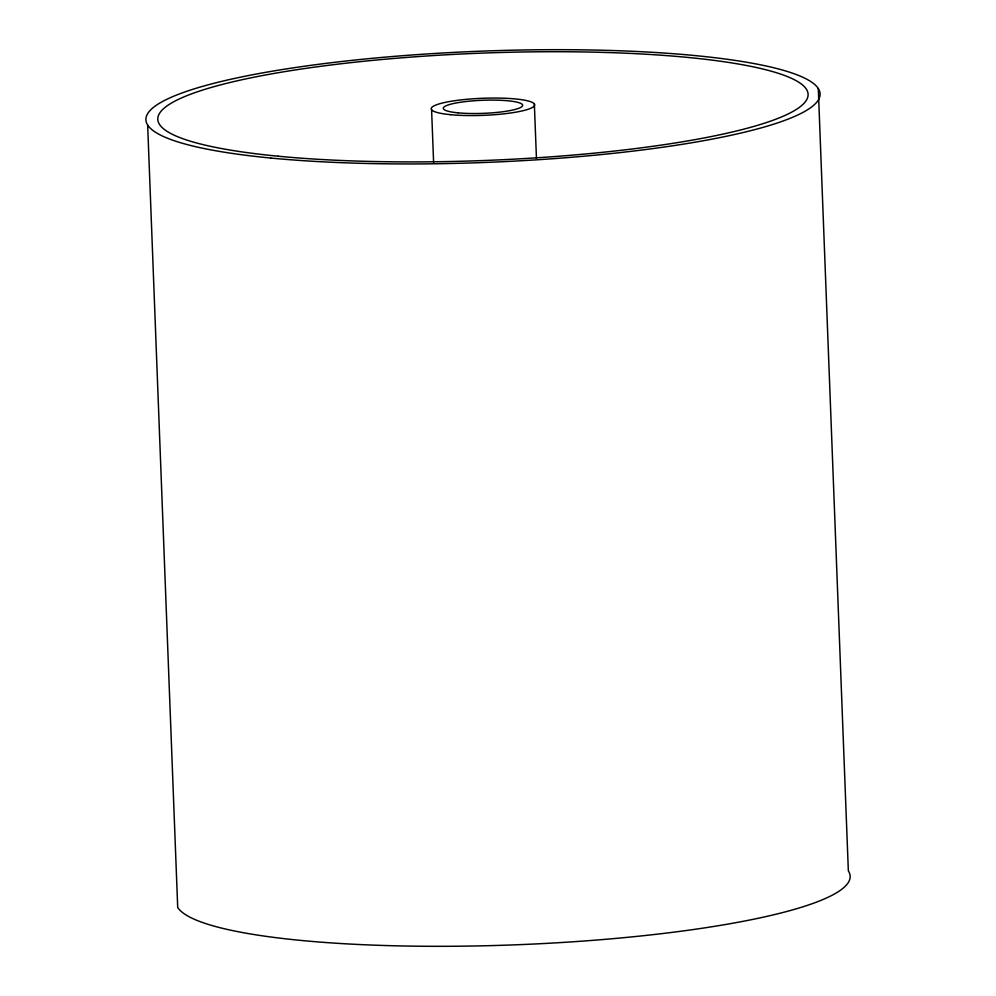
<?xml version="1.0" encoding="UTF-8"?>
<svg xmlns="http://www.w3.org/2000/svg" width="996" height="996" viewBox="0 0 996 996"><rect width="100%" height="100%" fill="white"/><g stroke="black" fill="none" stroke-linecap="round" stroke-linejoin="round"><path stroke-width="1.49" d="M818.289 88.495L848.343 870.865A337.383 55.689 -2.2 0 1 548.049 943.299A337.383 55.689 -2.2 0 1 177.711 907.505L147.657 125.135M534.354 104.007L536.446 158.339M431.592 109.622L433.609 162.398M457.986 112.834A39.691 6.549 -2.2 0 0 522.141 106.373A39.691 6.549 -2.2 0 0 468.78 101.219A39.691 6.549 -2.2 0 0 457.986 112.834M270.638 158.028A337.383 55.689 -2.2 0 0 815.923 103.123A337.383 55.689 -2.2 0 0 362.357 59.287A337.383 55.689 -2.2 0 0 270.638 158.028M450.429 114.665A51.705 8.528 -2.2 0 0 533.993 106.248A51.705 8.528 -2.2 0 0 464.485 99.525A51.705 8.528 -2.2 0 0 450.429 114.665M278.195 156.21A325.368 53.697 -2.2 0 0 804.071 103.248A325.368 53.697 -2.2 0 0 366.653 60.98A325.368 53.697 -2.2 0 0 278.195 156.21"/></g></svg>
